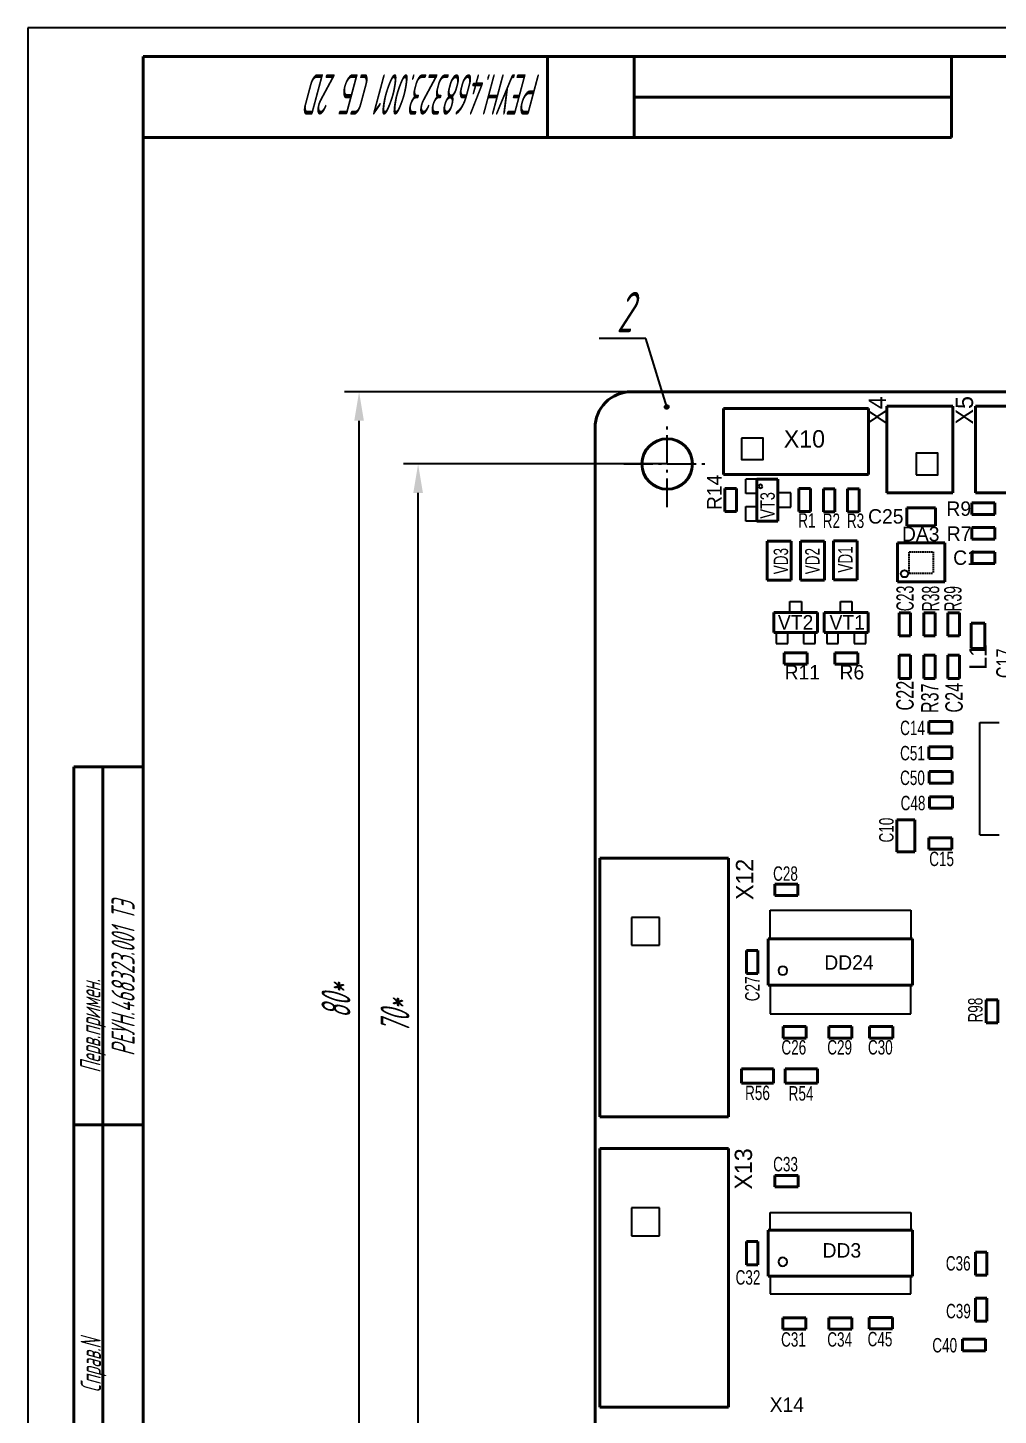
# Model space of a CAD drawing. Extents: x 22780 to 26685, y -1269 to -208.
# Drawn here: x 25875.5 to 26043.5, y -763.7 to -523.4 of the extents above; entities that cross this region are included whole.
import ezdxf

# ---------------------------------------------------------------- set-up
doc = ezdxf.new("R2010")
doc.units = 0
doc.header["$MEASUREMENT"] = 0
doc.linetypes.add('CNTR_ECKD_1', pattern=[7.5, 5, -1, 0.5, -1])
doc.linetypes.add('DASHED2', pattern=[0.375, 0.25, -0.125])
doc.layers.get('0').update_dxf_attribs({"linetype": 'CONTINUOUS', "lineweight": 50})
for name, color, linetype, lineweight in [('CENTER', 2, 'CNTR_ECKD_1', 35), ('CONTUR', 7, 'CONTINUOUS', 50), ('DIM', 1, 'CONTINUOUS', 35)]:
    doc.layers.add(name, color=color, linetype=linetype, lineweight=lineweight)
doc.layers.add('TEXT', color=1, linetype='CONTINUOUS')
doc.styles.add('GOST', font='GOST.shx', dxfattribs={"width": 0.7, "oblique": 15})
doc.styles.get("Standard").update_dxf_attribs({"font": 'ec5cdwin.shx'})

msp = doc.modelspace()

# ---------------------------------------------------------------- hatches: boundary and pattern name
at = {"layer": 'DIM'}
msp.add_hatch(color=256, dxfattribs=at).paths.add_polyline_path([(25985.796, -589.126, 1), (25986.463, -589.126, 1)])

# ---------------------------------------------------------------- linework, layer by layer
for p, q in [((25980.472, -528.449), (25980.472, -542.449)), ((26035.471, -528.449), (26035.471, -542.449)), ((25980.472, -535.449), (26035.471, -535.449)), ((25979.968, -586.501), (26129.968, -586.501)), ((25995.968, -589.391), (25995.968, -600.821)), ((25995.968, -589.391), (26021.093, -589.391)), ((26021.093, -589.391), (26021.093, -600.821)), ((26024.233, -589.001), (26035.663, -589.001)), ((26024.233, -604.001), (26024.233, -589.001)), ((26035.663, -604.001), (26035.663, -589.001)), ((26039.618, -589.001), (26051.048, -589.001)), ((26039.618, -604.001), (26039.618, -589.001)), ((25973.722, -592.747), (25973.723, -780.256)), ((25995.968, -600.821), (26021.093, -600.821)), ((26005.347, -601.622), (26001.742, -601.622)), ((26001.742, -608.901), (26001.742, -601.622)), ((26005.347, -608.901), (26005.347, -601.622)), ((25996.218, -603.251), (25998.218, -603.251)), ((25996.218, -607.251), (25996.218, -603.251)), ((25998.218, -607.251), (25998.218, -603.251)), ((26009.036, -603.251), (26011.036, -603.251)), ((26009.036, -607.251), (26009.036, -603.251)), ((26011.036, -607.251), (26011.036, -603.251)), ((26013.27, -603.303), (26015.27, -603.303)), ((26013.27, -607.303), (26013.27, -603.303)), ((26015.27, -607.303), (26015.27, -603.303)), ((26017.458, -603.303), (26019.458, -603.303)), ((26017.458, -607.303), (26017.458, -603.303)), ((26019.458, -607.303), (26019.458, -603.303)), ((26024.233, -604.001), (26035.663, -604.001)), ((26039.618, -604.001), (26051.048, -604.001)), ((25996.218, -607.251), (25998.218, -607.251)), ((26009.036, -607.251), (26011.036, -607.251)), ((26013.27, -607.303), (26015.27, -607.303)), ((26017.458, -607.303), (26019.458, -607.303)), ((26027.7, -606.598), (26032.7, -606.598)), ((26027.7, -609.723), (26027.7, -606.598)), ((26032.7, -609.723), (26032.7, -606.598)), ((26038.968, -607.751), (26038.968, -605.751)), ((26038.968, -605.751), (26042.968, -605.751)), ((26038.968, -607.751), (26042.968, -607.751)), ((26042.968, -607.751), (26042.968, -605.751)), ((26005.347, -608.901), (26001.742, -608.901)), ((26027.7, -609.723), (26032.7, -609.723)), ((26038.968, -610.001), (26042.968, -610.001)), ((26038.968, -612.001), (26038.968, -610.001)), ((26042.968, -612.001), (26042.968, -610.001)), ((26003.552, -619.096), (26003.552, -612.346)), ((26003.552, -612.346), (26007.677, -612.346)), ((26007.677, -619.096), (26007.677, -612.346)), ((26009.324, -619.096), (26009.324, -612.346)), ((26009.324, -612.346), (26013.449, -612.346)), ((26013.449, -619.096), (26013.449, -612.346)), ((26014.986, -619.059), (26014.986, -612.309)), ((26014.986, -612.309), (26019.111, -612.309)), ((26019.111, -619.059), (26019.111, -612.309)), ((26026.127, -612.665), (26034.272, -612.665)), ((26026.127, -619.415), (26026.127, -612.665)), ((26034.272, -612.665), (26034.272, -619.415)), ((26038.968, -612.001), (26042.968, -612.001)), ((26038.968, -614.251), (26042.968, -614.251)), ((26038.968, -616.251), (26038.968, -614.251)), ((26042.968, -616.251), (26042.968, -614.251)), ((26038.968, -616.251), (26042.968, -616.251)), ((26007.677, -619.096), (26003.552, -619.096)), ((26013.449, -619.096), (26009.324, -619.096)), ((26014.986, -619.059), (26019.111, -619.059)), ((26026.127, -619.415), (26034.272, -619.415)), ((26004.668, -624.695), (26012.268, -624.695)), ((26004.668, -628.195), (26004.668, -624.695)), ((26012.268, -628.195), (26012.268, -624.695)), ((26013.418, -628.195), (26013.418, -624.695)), ((26013.418, -624.695), (26021.018, -624.695)), ((26021.018, -628.195), (26021.018, -624.695)), ((26026.374, -628.76), (26026.374, -624.76)), ((26026.374, -624.76), (26028.374, -624.76)), ((26028.374, -628.76), (26028.374, -624.76)), ((26030.639, -624.76), (26032.639, -624.76)), ((26030.639, -628.76), (26030.639, -624.76)), ((26032.639, -628.76), (26032.639, -624.76)), ((26034.81, -624.773), (26036.81, -624.773)), ((26034.81, -628.773), (26034.81, -624.773)), ((26036.81, -628.773), (26036.81, -624.773)), ((26038.853, -630.943), (26038.853, -626.568)), ((26038.853, -626.568), (26041.228, -626.568)), ((26041.228, -630.943), (26041.228, -626.568)), ((26004.668, -628.195), (26012.268, -628.195)), ((26013.418, -628.195), (26021.018, -628.195)), ((26026.374, -628.76), (26028.374, -628.76)), ((26030.639, -628.76), (26032.639, -628.76)), ((26034.81, -628.773), (26036.81, -628.773)), ((26006.468, -631.695), (26010.468, -631.695)), ((26006.468, -633.695), (26006.468, -631.695)), ((26010.468, -633.695), (26010.468, -631.695)), ((26015.218, -631.695), (26019.218, -631.695)), ((26015.218, -633.695), (26015.218, -631.695)), ((26019.218, -633.695), (26019.218, -631.695)), ((26038.853, -630.943), (26041.228, -630.943)), ((26006.468, -633.695), (26010.468, -633.695)), ((26015.218, -633.695), (26019.218, -633.695)), ((26026.374, -636.131), (26026.374, -632.131)), ((26026.374, -632.131), (26028.374, -632.131)), ((26028.374, -636.131), (26028.374, -632.131)), ((26030.639, -636.131), (26030.639, -632.131)), ((26030.639, -632.131), (26032.639, -632.131)), ((26032.639, -636.131), (26032.639, -632.131)), ((26034.81, -636.131), (26034.81, -632.131)), ((26034.81, -632.131), (26036.81, -632.131)), ((26036.81, -636.131), (26036.81, -632.131)), ((26026.374, -636.131), (26028.374, -636.131)), ((26030.639, -636.131), (26032.639, -636.131)), ((26034.81, -636.131), (26036.81, -636.131)), ((26031.535, -643.614), (26035.535, -643.614)), ((26031.535, -645.614), (26031.535, -643.614)), ((26035.535, -645.614), (26035.535, -643.614)), ((26031.535, -645.614), (26035.535, -645.614)), ((26031.53, -647.984), (26035.53, -647.984)), ((26031.53, -649.984), (26031.53, -647.984)), ((26035.53, -649.984), (26035.53, -647.984)), ((26031.53, -649.984), (26035.53, -649.984)), ((26031.562, -652.259), (26035.562, -652.259)), ((26031.562, -654.259), (26031.562, -652.259)), ((26035.562, -654.259), (26035.562, -652.259)), ((26031.562, -654.259), (26035.562, -654.259)), ((26031.624, -658.629), (26031.624, -656.629)), ((26031.624, -656.629), (26035.624, -656.629)), ((26035.624, -658.629), (26035.624, -656.629)), ((26025.978, -660.651), (26029.103, -660.651)), ((26025.978, -666.195), (26025.978, -660.651)), ((26029.103, -666.195), (26029.103, -660.651)), ((26031.624, -658.629), (26035.624, -658.629)), ((26031.535, -663.72), (26035.535, -663.72)), ((26031.535, -665.72), (26031.535, -663.72)), ((26035.535, -665.72), (26035.535, -663.72)), ((25974.531, -667.251), (25996.843, -667.251)), ((25974.531, -712.076), (25974.531, -667.251)), ((25996.843, -712.076), (25996.843, -667.251)), ((26025.978, -666.195), (26029.103, -666.195)), ((26031.535, -665.72), (26035.535, -665.72)), ((26004.844, -671.751), (26008.844, -671.751)), ((26004.844, -673.751), (26004.844, -671.751)), ((26008.844, -673.751), (26008.844, -671.751)), ((26004.844, -673.751), (26008.844, -673.751)), ((26003.718, -681.251), (26028.718, -681.251)), ((26003.718, -689.251), (26003.718, -681.251)), ((26028.718, -689.251), (26028.718, -681.251)), ((25999.937, -683.251), (26001.937, -683.251)), ((25999.937, -687.251), (25999.937, -683.251)), ((26001.937, -687.251), (26001.937, -683.251)), ((25999.937, -687.251), (26001.937, -687.251)), ((26003.718, -689.251), (26028.718, -689.251)), ((26041.468, -691.802), (26043.468, -691.802)), ((26041.468, -695.802), (26041.468, -691.802)), ((26043.468, -695.802), (26043.468, -691.802)), ((26006.281, -698.448), (26006.281, -696.448)), ((26006.281, -696.448), (26010.281, -696.448)), ((26010.281, -698.448), (26010.281, -696.448)), ((26014.218, -696.448), (26018.218, -696.448)), ((26014.218, -698.448), (26014.218, -696.448)), ((26018.218, -698.448), (26018.218, -696.448)), ((26021.264, -696.448), (26025.264, -696.448)), ((26021.264, -698.448), (26021.264, -696.448)), ((26025.264, -698.448), (26025.264, -696.448)), ((26041.468, -695.802), (26043.468, -695.802)), ((26006.281, -698.448), (26010.281, -698.448)), ((26014.218, -698.448), (26018.218, -698.448)), ((26021.264, -698.448), (26025.264, -698.448)), ((25999.058, -703.751), (26004.651, -703.751)), ((25999.058, -706.251), (25999.058, -703.751)), ((25999.058, -703.751), (26004.651, -703.751)), ((25999.058, -706.251), (25999.058, -703.751)), ((26004.651, -703.751), (26004.651, -706.251)), ((26004.651, -703.751), (26004.651, -706.251)), ((26006.635, -703.751), (26012.229, -703.751)), ((26006.635, -706.251), (26006.635, -703.751)), ((26006.635, -703.751), (26012.229, -703.751)), ((26006.635, -706.251), (26006.635, -703.751)), ((26012.229, -703.751), (26012.229, -706.251)), ((26012.229, -703.751), (26012.229, -706.251)), ((26004.651, -706.251), (25999.058, -706.251)), ((26004.651, -706.251), (25999.058, -706.251)), ((26012.229, -706.251), (26006.635, -706.251)), ((26012.229, -706.251), (26006.635, -706.251)), ((25974.531, -712.076), (25996.843, -712.076)), ((25974.531, -717.551), (25996.843, -717.551)), ((25974.531, -762.376), (25974.531, -717.551)), ((25996.843, -762.376), (25996.843, -717.551)), ((26004.882, -722.207), (26008.882, -722.207)), ((26004.882, -724.207), (26004.882, -722.207)), ((26008.882, -724.207), (26008.882, -722.207)), ((26004.882, -724.207), (26008.882, -724.207)), ((26003.718, -731.669), (26028.718, -731.669)), ((26003.718, -739.669), (26003.718, -731.669)), ((26028.718, -739.669), (26028.718, -731.669)), ((25999.937, -737.669), (25999.937, -733.669)), ((26001.937, -733.669), (25999.937, -733.669)), ((26001.937, -737.669), (26001.937, -733.669)), ((26001.937, -737.669), (25999.937, -737.669)), ((26039.593, -739.484), (26039.593, -735.484)), ((26039.593, -735.484), (26041.593, -735.484)), ((26041.593, -739.484), (26041.593, -735.484)), ((26003.718, -739.669), (26028.718, -739.669)), ((26039.593, -739.484), (26041.593, -739.484)), ((26039.593, -747.472), (26039.593, -743.472)), ((26039.593, -743.472), (26041.593, -743.472)), ((26041.593, -747.472), (26041.593, -743.472)), ((26006.22, -746.866), (26010.22, -746.866)), ((26006.22, -748.866), (26006.22, -746.866)), ((26010.22, -748.866), (26010.22, -746.866)), ((26014.218, -746.866), (26018.218, -746.866)), ((26014.218, -748.866), (26014.218, -746.866)), ((26018.218, -748.866), (26018.218, -746.866)), ((26021.204, -748.806), (26021.204, -746.806)), ((26021.204, -746.806), (26025.204, -746.806)), ((26025.204, -748.806), (26025.204, -746.806)), ((26006.22, -748.866), (26010.22, -748.866)), ((26014.218, -748.866), (26018.218, -748.866)), ((26021.204, -748.806), (26025.204, -748.806)), ((26039.593, -747.472), (26041.593, -747.472)), ((26037.343, -750.577), (26041.343, -750.577)), ((26037.343, -752.577), (26037.343, -750.577)), ((26041.343, -752.577), (26041.343, -750.577)), ((26037.343, -752.577), (26041.343, -752.577)), ((25974.531, -762.376), (25996.843, -762.376))]:
    msp.add_line(p, q)
msp.add_circle((25986.218, -599.001), 4.375)
msp.add_arc((25979.968, -592.747), 6.246, 89.99791, 180.00192)
at = {"layer": 'CENTER'}
for p, q in [((25986.218, -606.501), (25986.218, -591.501)), ((25978.718, -599.001), (25993.718, -599.001))]:
    msp.add_line(p, q, dxfattribs=at)
at = {"layer": 'CONTUR'}
for p, q in [((26464.471, -528.449), (25895.471, -528.449)), ((25895.471, -528.449), (25895.471, -938.449)), ((25965.471, -542.449), (25965.471, -528.449)), ((25965.471, -542.449), (25965.471, -528.449)), ((25965.471, -542.449), (25965.471, -528.449)), ((25895.471, -542.449), (25965.471, -542.449)), ((25895.471, -542.449), (25965.471, -542.449)), ((25895.471, -542.449), (26035.471, -542.449)), ((25883.471, -773.449), (25883.471, -651.449)), ((25883.471, -651.449), (25895.471, -651.449)), ((25888.471, -773.449), (25888.471, -651.449)), ((25883.471, -713.449), (25895.471, -713.449))]:
    msp.add_line(p, q, dxfattribs=at)
at = {"layer": 'DIM'}
for p, q in [((26469.471, -523.449), (25875.471, -523.449)), ((25875.471, -523.449), (25875.471, -943.449)), ((25982.501, -577.261), (25974.413, -577.261)), ((25986.13, -589.126), (25982.501, -577.261)), ((25979.968, -586.501), (25930.353, -586.501)), ((25932.853, -781.501), (25932.853, -591.501)), ((25986.218, -599.001), (25940.573, -599.001)), ((25999.843, -604.13), (25999.843, -601.622)), ((26001.742, -601.622), (25999.843, -601.622)), ((25943.073, -769.001), (25943.073, -604.001)), ((26001.742, -604.13), (25999.843, -604.13)), ((26007.601, -603.997), (26005.347, -603.997)), ((26007.601, -606.505), (26007.601, -603.997)), ((25999.843, -608.88), (25999.843, -606.372)), ((25999.843, -606.372), (26001.742, -606.372)), ((26005.347, -606.505), (26007.601, -606.505)), ((26001.742, -608.901), (25999.843, -608.88)), ((26007.468, -624.695), (26007.468, -622.82)), ((26007.468, -622.82), (26009.468, -622.82)), ((26009.468, -622.82), (26009.468, -624.695)), ((26016.218, -624.695), (26016.218, -622.82)), ((26016.218, -622.82), (26018.218, -622.82)), ((26018.218, -622.82), (26018.218, -624.695)), ((26005.093, -628.195), (26005.093, -630.07)), ((26007.093, -630.07), (26007.093, -628.195)), ((26009.843, -628.195), (26009.843, -630.07)), ((26011.843, -630.07), (26011.843, -628.195)), ((26013.843, -628.195), (26013.843, -630.07)), ((26015.843, -630.07), (26015.843, -628.195)), ((26018.593, -628.195), (26018.593, -630.07)), ((26020.593, -630.07), (26020.593, -628.195)), ((26005.093, -630.07), (26007.093, -630.07)), ((26009.843, -630.07), (26011.843, -630.07)), ((26013.843, -630.07), (26015.843, -630.07)), ((26018.593, -630.07), (26020.593, -630.07)), ((26040.343, -663.251), (26040.343, -643.751)), ((26040.343, -643.751), (26043.718, -643.751)), ((26040.343, -663.251), (26043.718, -663.251)), ((25984.879, -677.541), (25980.058, -677.541)), ((25980.058, -677.541), (25980.058, -682.362)), ((25984.879, -682.362), (25984.879, -677.541)), ((26004.039, -681.251), (26004.039, -676.248)), ((26004.039, -676.248), (26028.397, -676.248)), ((26028.397, -676.248), (26028.397, -681.251)), ((25980.058, -682.362), (25984.879, -682.362)), ((26004.039, -689.251), (26004.039, -694.254)), ((26028.397, -694.254), (26028.397, -689.251)), ((26004.039, -694.254), (26028.397, -694.254)), ((25984.879, -727.841), (25980.058, -727.841)), ((25980.058, -727.841), (25980.058, -732.662)), ((25984.879, -732.662), (25984.879, -727.841)), ((26004.039, -731.669), (26004.039, -728.607)), ((26004.039, -728.607), (26028.397, -728.607)), ((26028.397, -728.607), (26028.397, -731.669)), ((25980.058, -732.662), (25984.879, -732.662)), ((26004.039, -739.669), (26004.039, -742.732)), ((26028.397, -742.732), (26028.397, -739.669)), ((26004.039, -742.732), (26028.397, -742.732)), ((25943.073, -767.751), (25943.073, -761.501))]:
    msp.add_line(p, q, dxfattribs=at)
at = {"layer": 'DIM', "linetype": 'DASHED2'}
for p, q in [((26028.142, -614.197), (26032.257, -614.197)), ((26028.142, -617.883), (26028.142, -614.197)), ((26032.257, -614.197), (26032.257, -617.883)), ((26028.142, -617.883), (26032.257, -617.883))]:
    msp.add_line(p, q, dxfattribs=at)
at = {"layer": 'DIM'}
for points in [[(25999.093, -594.501), (25999.093, -598.251), (26002.843, -598.251), (26002.843, -594.501)], [(26029.343, -600.876), (26033.093, -600.876), (26033.093, -597.126), (26029.343, -597.126)]]:
    msp.add_lwpolyline(points, close=True, dxfattribs=at)
for centre, radius in [((25986.13, -589.126), 0.333), ((26027.309, -618.004), 0.625)]:
    msp.add_circle(centre, radius, dxfattribs=at)
for centre, radius, start, end in [((26002.384, -602.876), 0.313, 0, 180), ((26002.384, -602.876), 0.313, 180, 0), ((26006.218, -686.751), 0.75, 90, 270), ((26006.218, -686.751), 0.75, 270, 90), ((26006.218, -737.169), 0.75, 90, 270), ((26006.218, -737.169), 0.75, 270, 90)]:
    msp.add_arc(centre, radius, start, end, dxfattribs=at)
for points in [[(25932.02, -591.501), (25933.686, -591.501), (25932.853, -586.501)], [(25942.239, -604.001), (25943.906, -604.001), (25943.073, -599.001)]]:
    msp.add_solid(points, dxfattribs=at)

# ---------------------------------------------------------------- texts
at = {"style": 'GOST', "oblique": 15, "width": 0.7}
msp.add_text('2', height=7, dxfattribs=at).set_placement((25977.449, -576.189))
at = {"layer": 'DIM'}
for s, height, p in [('X4', 3, (26024.126, -592.181)), ('X5', 3, (26039.182, -592.147)), ('R14', 2.5, (25995.619, -606.974)), ('L1', 3, (26041.518, -634.647)), ('X12', 3, (26001.109, -674.513)), ('X13', 3, (26000.904, -724.658))]:
    msp.add_text(s, height=height, rotation=90, dxfattribs=at).set_placement(p)
for s, height, p in [('X10', 3, (26006.41, -596.148)), ('R9', 2.5, (26034.57, -607.983)), ('C25', 2.5, (26021.002, -609.322)), ('DA3', 2.5, (26026.869, -612.38)), ('R7', 2.5, (26034.631, -612.315)), ('С1', 2.5, (26035.736, -616.475)), ('VT2', 2.5, (26005.389, -627.672)), ('VT1', 2.5, (26014.333, -627.672)), ('R11', 2.5, (26006.551, -636.313)), ('R6', 2.5, (26016.059, -636.313)), ('DD24', 2.5, (26013.415, -686.587)), ('DD3', 2.5, (26013.117, -736.443)), ('X14', 2.5, (26003.966, -763.169))]:
    msp.add_text(s, height=height, dxfattribs=at).set_placement(p)
for s, height, width, p in [('VT3', 2.5, 0.75, (26004.846, -608.469)), ('VD3', 2.5, 0.7, (26007.149, -618.098)), ('VD2', 2.5, 0.7, (26012.612, -618.098)), ('VD1', 2.5, 0.7, (26018.315, -617.814)), ('С23', 3, 0.6, (26028.902, -624.502)), ('R38', 3, 0.6, (26033.329, -624.521)), ('R39', 3, 0.6, (26037.185, -624.56)), ('С17', 3, 0.7, (26046.195, -636.092)), ('С22', 3, 0.7, (26028.894, -641.692)), ('R37', 3, 0.7, (26033.195, -642.153)), ('С24', 3, 0.7, (26037.386, -642.055)), ('С10', 2.5, 0.7, (26025.422, -664.554)), ('C27', 2.5, 0.7, (26002.205, -692.046)), ('R98', 2.5, 0.7, (26040.835, -695.722))]:
    msp.add_text(s, height=height, rotation=90, dxfattribs=dict(at, width=width)).set_placement(p)
at = {"layer": 'DIM', "width": 0.7}
for s, p in [('R1', (26008.917, -610.027)), ('R2', (26013.151, -610.079)), ('R3', (26017.339, -610.079)), ('С14', (26026.552, -645.955)), ('С51', (26026.548, -650.326)), ('С50', (26026.548, -654.601)), ('С48', (26026.642, -658.971)), ('С15', (26031.591, -668.641)), ('C28', (26004.55, -671.188)), ('C26', (26005.994, -701.278)), ('C29', (26013.931, -701.278)), ('C30', (26020.977, -701.278)), ('R56', (25999.707, -709.158)), ('R54', (26007.254, -709.253)), ('C33', (26004.566, -721.511)), ('C36', (26034.467, -738.694)), ('C32', (25998.06, -741.129)), ('C39', (26034.505, -746.961)), ('C31', (26005.936, -751.871)), ('C34', (26013.934, -751.871)), ('C45', (26020.92, -751.81)), ('C40', (26032.129, -752.873))]:
    msp.add_text(s, height=2.5, dxfattribs=at).set_placement(p)
at = {"layer": 'DIM', "style": 'GOST', "oblique": 15, "width": 0.7}
for s, p in [('80*', (25931.353, -694.974)), ('70*', (25941.573, -697.571))]:
    msp.add_text(s, height=5, rotation=90, dxfattribs=at).set_placement(p)
at = {"layer": 'TEXT', "style": 'GOST', "oblique": 15}
for s, height, rotation, width, p in [('РЕУН.468323.001 СБ 2D', 7, 180, 0.5, (25964.391, -531.495)), ('РЕУН.468323.001 ТЭ', 4, 90, 0.7, (25893.98, -701.551)), ('Перв.примен.', 3.5, 90, 0.7, (25888.064, -704.451)), ('Справ.N', 3.5, 90, 0.7, (25888.137, -759.815))]:
    msp.add_text(s, height=height, rotation=rotation, dxfattribs=dict(at, width=width)).set_placement(p)

doc.saveas('drawing.dxf')
